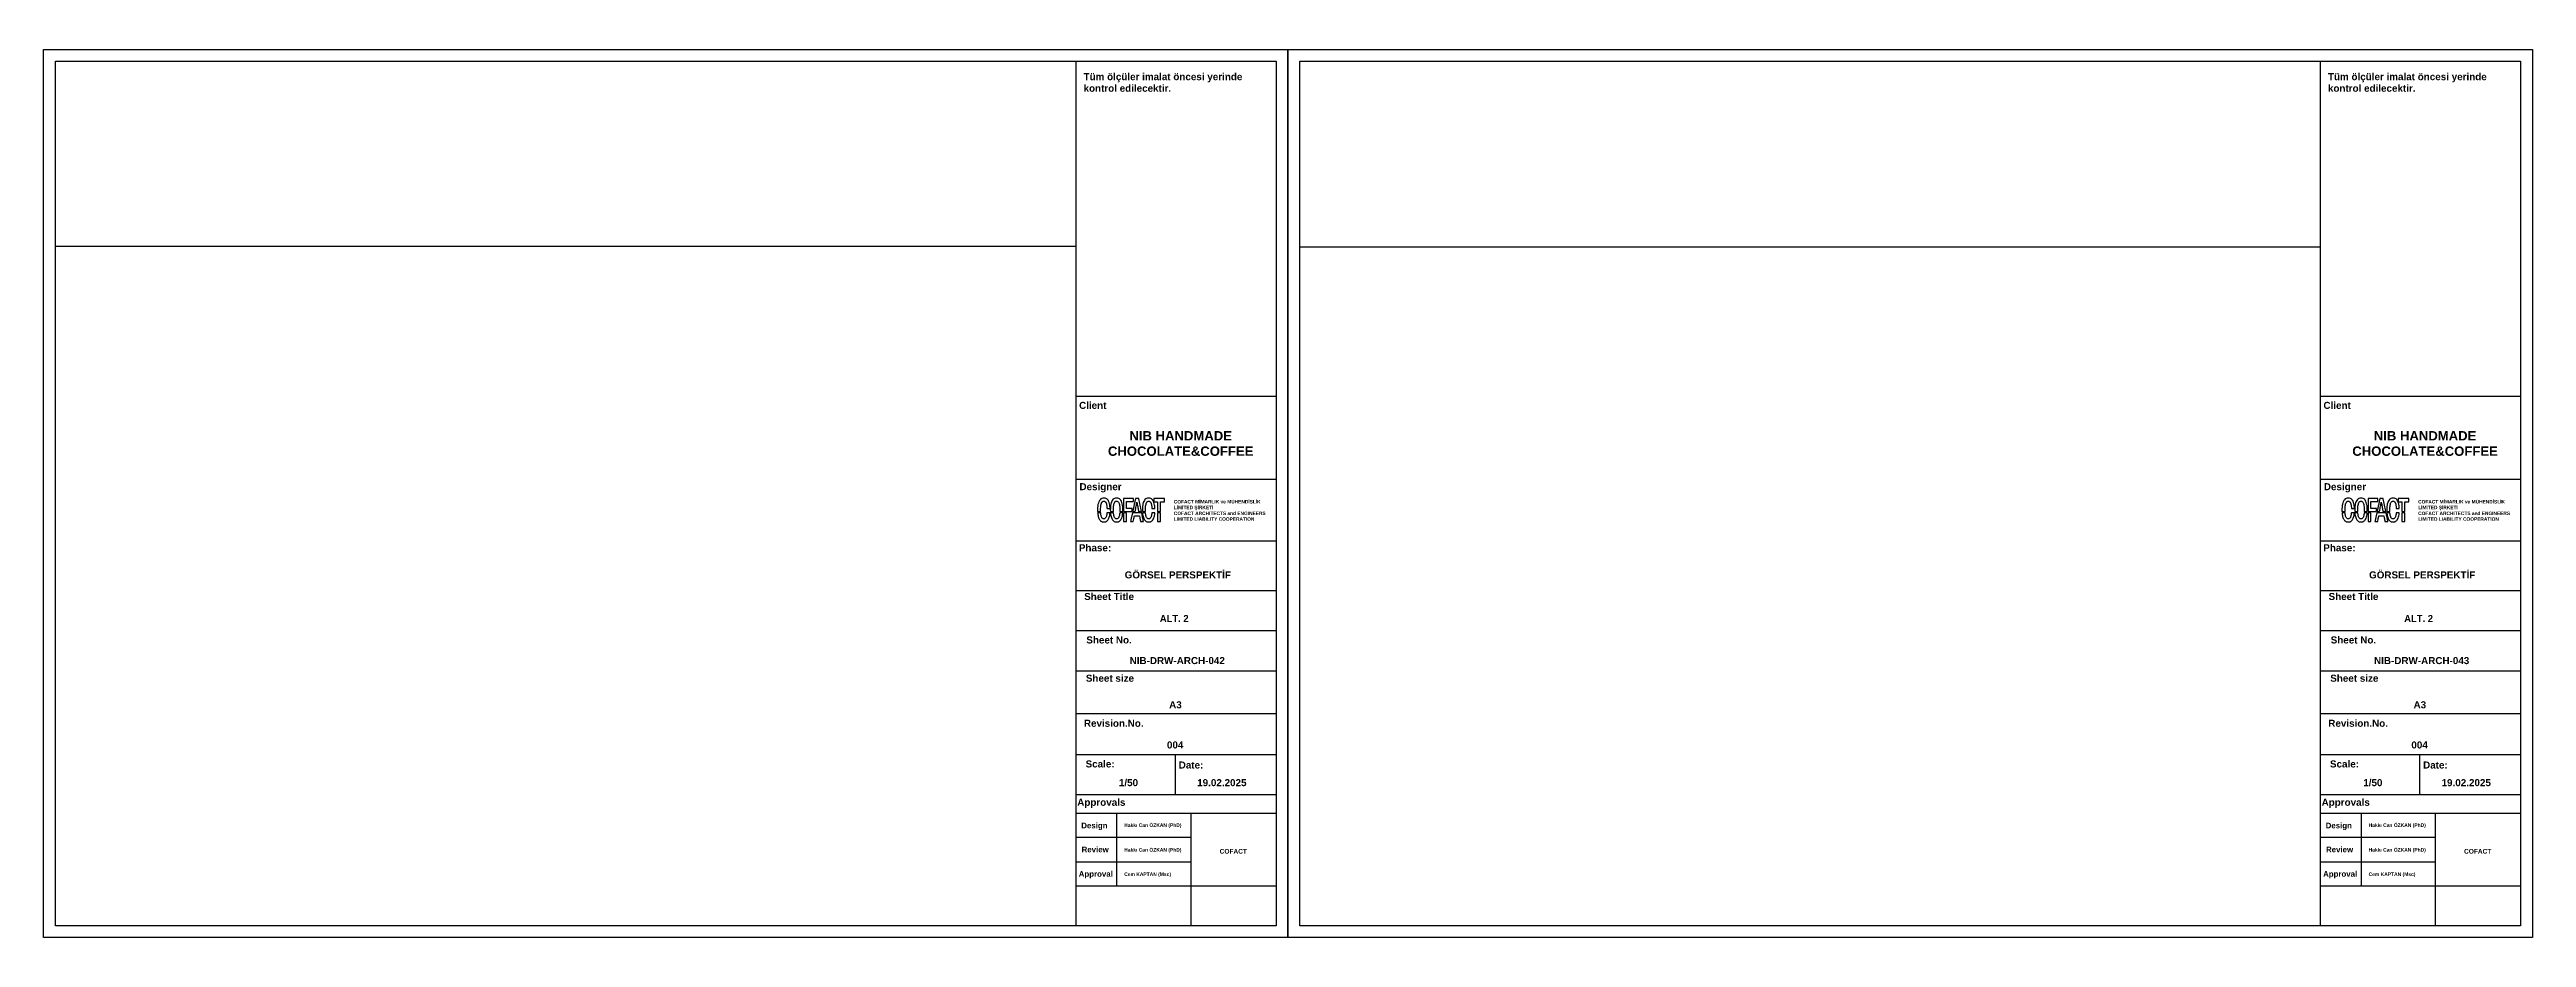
# Model space of a CAD drawing. Header units: millimetres. Extents: x 933584 to 974011, y 4545988 to 4553664.
# Drawn here: x 963521 to 967701, y 4546464 to 4547964 of the extents above; entities that cross this region are included whole.
import ezdxf

# ---------------------------------------------------------------- set-up
doc = ezdxf.new("R2010")
doc.units = ezdxf.units.MM
doc.layers.get('0').update_dxf_attribs({"color": 255})
doc.styles.add('Century Gothic_B_3', font='GOTHICB.TTF', dxfattribs={"height": 4})
picture_1 = doc.add_image_def('image9.png', size_in_pixel=(1440, 960))
picture_2 = doc.add_image_def('image10.png', size_in_pixel=(2560, 1705))

msp = doc.modelspace()

# ---------------------------------------------------------------- linework, layer by layer
at = {"color": 0}
for p, q in [((965591.47, 4547377.52), (965253.42, 4547377.52)), ((965591.47, 4547377.52), (965253.42, 4547377.52)), ((967691.47, 4547377.52), (967353.42, 4547377.52)), ((967691.47, 4547377.52), (967353.42, 4547377.52)), ((965591.47, 4547237.54), (965253.42, 4547237.54)), ((965591.47, 4547237.54), (965253.42, 4547237.54)), ((965591.47, 4547237.54), (965253.42, 4547237.54)), ((965591.47, 4547237.54), (965253.42, 4547237.54)), ((967691.47, 4547237.54), (967353.42, 4547237.54)), ((967691.47, 4547237.54), (967353.42, 4547237.54)), ((967691.47, 4547237.54), (967353.42, 4547237.54)), ((967691.47, 4547237.54), (967353.42, 4547237.54)), ((965591.47, 4547133.48), (965253.42, 4547133.48)), ((967691.47, 4547133.48), (967353.42, 4547133.48)), ((965253.42, 4547050.2), (965591.47, 4547050.2)), ((967353.42, 4547050.2), (967691.47, 4547050.2)), ((965591.47, 4546981.8), (965253.42, 4546981.8)), ((967691.47, 4546981.8), (967353.42, 4546981.8)), ((965591.47, 4546913.84), (965253.42, 4546913.84)), ((967691.47, 4546913.84), (967353.42, 4546913.84)), ((965591.47, 4546841.62), (965253.42, 4546841.62)), ((967691.47, 4546841.62), (967353.42, 4546841.62)), ((965591.47, 4546772.61), (965253.42, 4546772.61)), ((965420.89, 4546772.61), (965420.89, 4546704.89)), ((967691.47, 4546772.61), (967353.42, 4546772.61)), ((967520.89, 4546772.61), (967520.89, 4546704.89)), ((965591.47, 4546704.89), (965253.42, 4546704.89)), ((965591.47, 4546673.56), (965253.42, 4546673.56)), ((965322.27, 4546673.56), (965322.27, 4546550.8)), ((965447.26, 4546673.56), (965447.26, 4546599.96)), ((967691.47, 4546704.89), (967353.42, 4546704.89)), ((967691.47, 4546673.56), (967353.42, 4546673.56)), ((967422.27, 4546673.56), (967422.27, 4546550.8)), ((967547.26, 4546673.56), (967547.26, 4546599.96)), ((965253.42, 4546633.42), (965447.26, 4546633.42)), ((967353.42, 4546633.42), (967547.26, 4546633.42)), ((965253.42, 4546591.71), (965447.26, 4546591.71)), ((965447.26, 4546599.96), (965447.26, 4546483.84)), ((967353.42, 4546591.71), (967547.26, 4546591.71)), ((967547.26, 4546599.96), (967547.26, 4546483.84)), ((965591.47, 4546550.8), (965253.42, 4546550.8)), ((967691.47, 4546550.8), (967353.42, 4546550.8))]:
    msp.add_line(p, q, dxfattribs=at)
for points in [[(963511.47, 4547963.85), (965611.47, 4547963.85), (965611.47, 4546463.85), (963511.47, 4546463.85)], [(963531.47, 4547943.85), (965591.47, 4547943.85), (965591.47, 4546483.85), (963531.47, 4546483.85)], [(965611.47, 4547963.85), (967711.47, 4547963.85), (967711.47, 4546463.85), (965611.47, 4546463.85)], [(965631.47, 4547943.85), (967691.47, 4547943.85), (967691.47, 4546483.85), (965631.47, 4546483.85)], [(965334.1, 4547194.48), (965334.1, 4547183.34), (965341.16, 4547183.34), (965348.22, 4547183.34), (965348.22, 4547185.98), (965348.22, 4547188.61), (965343.64, 4547188.61), (965339.07, 4547188.61), (965339.07, 4547194.43), (965339.07, 4547200.24), (965344.79, 4547200.24), (965350.5, 4547200.24), (965350.5, 4547202.93), (965350.5, 4547205.61), (965342.3, 4547205.61), (965334.1, 4547205.61)], [(965334.1, 4547173.84), (965334.1, 4547166.34), (965336.56, 4547166.36), (965339.02, 4547166.39), (965339.04, 4547173.87), (965339.07, 4547181.35), (965336.58, 4547181.35), (965334.1, 4547181.35)], [(965384.91, 4547202.78), (965384.91, 4547199.95), (965388.14, 4547199.95), (965391.37, 4547199.95), (965391.37, 4547191.64), (965391.37, 4547183.34), (965393.86, 4547183.34), (965396.34, 4547183.34), (965396.34, 4547191.64), (965396.34, 4547199.95), (965399.62, 4547199.95), (965402.9, 4547199.95), (965402.9, 4547202.78), (965402.9, 4547205.61), (965393.91, 4547205.61), (965384.91, 4547205.61)], [(965391.39, 4547173.87), (965391.42, 4547166.39), (965393.88, 4547166.36), (965396.34, 4547166.33), (965396.34, 4547173.84), (965396.34, 4547181.35), (965393.86, 4547181.35), (965391.37, 4547181.35)], [(967434.1, 4547194.48), (967434.1, 4547183.34), (967441.16, 4547183.34), (967448.22, 4547183.34), (967448.22, 4547185.98), (967448.22, 4547188.61), (967443.64, 4547188.61), (967439.07, 4547188.61), (967439.07, 4547194.43), (967439.07, 4547200.24), (967444.79, 4547200.24), (967450.5, 4547200.24), (967450.5, 4547202.93), (967450.5, 4547205.61), (967442.3, 4547205.61), (967434.1, 4547205.61)], [(967434.1, 4547173.84), (967434.1, 4547166.34), (967436.56, 4547166.36), (967439.02, 4547166.39), (967439.04, 4547173.87), (967439.07, 4547181.35), (967436.58, 4547181.35), (967434.1, 4547181.35)], [(967484.91, 4547202.78), (967484.91, 4547199.95), (967488.14, 4547199.95), (967491.37, 4547199.95), (967491.37, 4547191.64), (967491.37, 4547183.34), (967493.86, 4547183.34), (967496.34, 4547183.34), (967496.34, 4547191.64), (967496.34, 4547199.95), (967499.62, 4547199.95), (967502.9, 4547199.95), (967502.9, 4547202.78), (967502.9, 4547205.61), (967493.91, 4547205.61), (967484.91, 4547205.61)], [(967491.39, 4547173.87), (967491.42, 4547166.39), (967493.88, 4547166.36), (967496.34, 4547166.33), (967496.34, 4547173.84), (967496.34, 4547181.35), (967493.86, 4547181.35), (967491.37, 4547181.35)]]:
    msp.add_lwpolyline(points, close=True, dxfattribs=at)
for points in [[(965253.42, 4547943.86), (965253.42, 4546483.85)], [(967353.42, 4547943.86), (967353.42, 4546483.85)]]:
    msp.add_lwpolyline(points, dxfattribs=at)
for points in [[(965298.75, 4547206.1, 0.11064), (965295.65, 4547204.6, 0.089568), (965293.2, 4547201.82, 0.069833), (965291.45, 4547197.7, 0.037138), (965290.4, 4547192.26, 0.013582), (965290.25, 4547190.61, 0.005436), (965290.14, 4547188.34, 0.005261), (965290.08, 4547186.12, 0.017635), (965290.1, 4547184.66), (965290.17, 4547183.34), (965292.72, 4547183.34), (965295.27, 4547183.34), (965295.28, 4547186.35, -0.01557), (965295.44, 4547190.77, -0.027157), (965295.88, 4547194.4, -0.033018), (965296.57, 4547197.25, -0.079442), (965297.55, 4547199.19, -0.009072), (965297.84, 4547199.58, -0.030827), (965298.05, 4547199.82, -0.031813), (965298.29, 4547200.03, -0.010138), (965298.67, 4547200.31, -0.089655), (965299.42, 4547200.67, -0.05192), (965300.42, 4547200.83, -0.051218), (965301.44, 4547200.78, -0.076363), (965302.3, 4547200.51, -0.070873), (965303.1, 4547199.97, -0.052254), (965303.81, 4547199.17, -0.046256), (965304.42, 4547198.14, -0.033841), (965304.9, 4547196.91, -0.02482), (965305.26, 4547195.51, -0.012371), (965305.59, 4547193.71, -0.011745), (965305.85, 4547191.72, -0.011909), (965306.02, 4547189.73), (965306.09, 4547188.61), (965308.66, 4547188.61), (965311.23, 4547188.61), (965311.23, 4547189.03, 0.020953), (965311.19, 4547189.94, 0.004455), (965311.04, 4547191.52, 0.00493), (965310.86, 4547193.14, 0.011284), (965310.68, 4547194.37, 0.038093), (965309.55, 4547198.88, 0.067383), (965307.87, 4547202.32, 0.083303), (965305.64, 4547204.69, 0.099908), (965302.89, 4547206.02, 0.02201), (965302.45, 4547206.11, 0.020762), (965301.99, 4547206.17, 0.015695), (965301.43, 4547206.2, 0.005906), (965300.65, 4547206.2, 0.00548), (965300.04, 4547206.19, 0.006399), (965299.47, 4547206.17, 0.005718), (965298.99, 4547206.13, 0.038226)], [(965290.3, 4547180.63, 0.025038), (965290.86, 4547176.68, 0.036131), (965291.79, 4547173.27, 0.041565), (965293.04, 4547170.46, 0.063352), (965294.62, 4547168.3, 0.028049), (965295.43, 4547167.53, 0.034689), (965296.27, 4547166.91, 0.034905), (965297.18, 4547166.42, 0.029004), (965298.2, 4547166.03, 0.021923), (965298.68, 4547165.9, 0.031789), (965299.12, 4547165.83, 0.019677), (965299.69, 4547165.8, 0.003659), (965300.74, 4547165.79, 0.003627), (965301.78, 4547165.8, 0.019229), (965302.35, 4547165.83, 0.031747), (965302.77, 4547165.9, 0.024514), (965303.22, 4547166.02, 0.035022), (965304.4, 4547166.5, 0.037328), (965305.46, 4547167.12, 0.037367), (965306.42, 4547167.9, 0.035245), (965307.28, 4547168.83, 0.053473), (965308.66, 4547171, 0.03772), (965309.75, 4547173.68, 0.032588), (965310.56, 4547176.9, 0.021334), (965311.08, 4547180.68), (965311.14, 4547181.35), (965308.56, 4547181.35), (965305.97, 4547181.35), (965305.91, 4547180.68, -0.0074), (965305.81, 4547179.71, -0.005344), (965305.66, 4547178.63, -0.005411), (965305.5, 4547177.6, -0.010609), (965305.34, 4547176.78, -0.034422), (965304.64, 4547174.32, -0.07643), (965303.72, 4547172.62, -0.102726), (965302.52, 4547171.59, -0.109019), (965301.04, 4547171.14, -0.095932), (965299.43, 4547171.33, -0.113527), (965298.11, 4547172.11, -0.092498), (965297.08, 4547173.53, -0.04608), (965296.31, 4547175.63, -0.017297), (965296.02, 4547176.92, -0.007909), (965295.72, 4547178.63, -0.007223), (965295.48, 4547180.29, -0.03219), (965295.42, 4547181.26, 0.402781), (965295.38, 4547181.3, 0.001238), (965294.67, 4547181.33, 0.005463), (965293.83, 4547181.35, 0.003096), (965292.82, 4547181.35), (965290.23, 4547181.35)], [(965320.33, 4547206.1, 0.105194), (965317.36, 4547204.7, 0.087054), (965314.98, 4547202.14, 0.069549), (965313.23, 4547198.38, 0.038701), (965312.13, 4547193.43, 0.014261), (965311.89, 4547191.35, 0.008448), (965311.72, 4547188.85, 0.008433), (965311.64, 4547186.42, 0.018733), (965311.68, 4547184.57), (965311.75, 4547183.34), (965314.3, 4547183.34), (965316.85, 4547183.34), (965316.86, 4547186.35, -0.01557), (965317.01, 4547190.77, -0.027157), (965317.45, 4547194.4, -0.033018), (965318.15, 4547197.25, -0.079442), (965319.12, 4547199.19, -0.009072), (965319.42, 4547199.58, -0.030827), (965319.63, 4547199.82, -0.031813), (965319.87, 4547200.03, -0.010138), (965320.25, 4547200.31, -0.089655), (965321, 4547200.67, -0.05192), (965321.99, 4547200.83, -0.051218), (965323.02, 4547200.78, -0.076363), (965323.88, 4547200.51, -0.136443), (965325.39, 4547199.17, -0.067108), (965326.49, 4547196.83, -0.045937), (965327.23, 4547193.38, -0.018323), (965327.64, 4547188.56, -0.004967), (965327.68, 4547187.58, -0.003937), (965327.7, 4547186.52, -0.00398), (965327.71, 4547185.53, -0.009912), (965327.69, 4547184.81), (965327.63, 4547183.34), (965330.2, 4547183.34), (965332.78, 4547183.34), (965332.84, 4547184.61, 0.018366), (965332.87, 4547186.77, 0.009634), (965332.76, 4547189.46, 0.009631), (965332.55, 4547192.16, 0.017297), (965332.25, 4547194.36, 0.038062), (965331.13, 4547198.88, 0.067387), (965329.45, 4547202.32, 0.08333), (965327.22, 4547204.69, 0.099909), (965324.46, 4547206.02, 0.02201), (965324.02, 4547206.11, 0.020762), (965323.57, 4547206.17, 0.015695), (965323.01, 4547206.2, 0.005906), (965322.22, 4547206.2, 0.00548), (965321.62, 4547206.19, 0.006399), (965321.05, 4547206.17, 0.005718), (965320.57, 4547206.13, 0.038226)], [(965311.87, 4547180.63, 0.025038), (965312.44, 4547176.68, 0.036131), (965313.36, 4547173.27, 0.041565), (965314.62, 4547170.46, 0.063352), (965316.19, 4547168.3, 0.047265), (965317.59, 4547167.07, 0.06438), (965319.06, 4547166.27, 0.06177), (965320.73, 4547165.86, 0.039412), (965322.73, 4547165.77, 0.027569), (965324.15, 4547165.9, 0.048064), (965325.3, 4547166.18, 0.049711), (965326.35, 4547166.67, 0.031882), (965327.45, 4547167.43, 0.081131), (965329.37, 4547169.51, 0.052129), (965330.88, 4547172.42, 0.043307), (965331.98, 4547176.15, 0.026621), (965332.66, 4547180.68), (965332.72, 4547181.35), (965330.14, 4547181.35), (965327.55, 4547181.35), (965327.49, 4547180.68, -0.0074), (965327.38, 4547179.71, -0.005344), (965327.24, 4547178.63, -0.005411), (965327.07, 4547177.6, -0.010609), (965326.92, 4547176.78, -0.034422), (965326.22, 4547174.32, -0.07643), (965325.29, 4547172.62, -0.102726), (965324.1, 4547171.59, -0.109019), (965322.62, 4547171.14, -0.095932), (965321.01, 4547171.33, -0.113527), (965319.69, 4547172.1, -0.092498), (965318.66, 4547173.53, -0.04608), (965317.89, 4547175.63, -0.017297), (965317.6, 4547176.92, -0.007909), (965317.3, 4547178.63, -0.007223), (965317.06, 4547180.29, -0.03219), (965317, 4547181.26, 0.402781), (965316.96, 4547181.3, 0.001238), (965316.24, 4547181.33, 0.005463), (965315.41, 4547181.35, 0.003096), (965314.4, 4547181.35), (965311.8, 4547181.35)], [(965367.66, 4547166.34, 0.0000231), (965366.17, 4547173.77, 0.000048), (965364.77, 4547180.73, 0.022716), (965364.66, 4547181.18, 0.319618), (965364.52, 4547181.29, 0.005635), (965363.47, 4547181.33, 0.005119), (965361.64, 4547181.35, 0.000404), (965356.79, 4547181.35), (965348.96, 4547181.35), (965347.38, 4547174.02, -0.000063), (965346.77, 4547171.2, -0.000102), (965346.25, 4547168.79, -0.000015), (965345.78, 4547166.65, -0.0154076), (965345.7, 4547166.33), (965350.44, 4547166.39), (965351.31, 4547171.11, -0.000258), (965351.65, 4547172.94, -0.000401), (965351.95, 4547174.51, -0.000111), (965352.21, 4547175.88, -0.013635), (965352.24, 4547176.06), (965352.3, 4547176.28), (965356.55, 4547176.28), (965360.79, 4547176.28), (965361.43, 4547172.88, 0.000154), (965361.69, 4547171.46, 0.000145), (965361.96, 4547170.01, 0.000144), (965362.2, 4547168.73, 0.000507), (965362.36, 4547167.9), (965362.66, 4547166.34)], [(965356.52, 4547199.03, 0.0000105), (965357.88, 4547191.73, 0.000084), (965359.08, 4547185.3, 0.003215), (965359.36, 4547183.86), (965359.47, 4547183.34), (965361.85, 4547183.34, 0.001355), (965362.76, 4547183.34, 0.00226), (965363.53, 4547183.35, 0.000206), (965364.21, 4547183.36, 0.409743), (965364.23, 4547183.38, 0.049641), (965364.22, 4547183.44, 0.000001), (965362.04, 4547194.29, 0.000006), (965359.89, 4547204.97, 0.007694), (965359.8, 4547205.39), (965359.75, 4547205.61), (965356.99, 4547205.61), (965354.23, 4547205.61), (965353.51, 4547202.31, -0.000077), (965352.13, 4547195.94, -0.000085), (965350.8, 4547189.78, -0.000009), (965349.51, 4547183.86, -0.006923), (965349.44, 4547183.57), (965349.39, 4547183.34), (965353.6, 4547183.34, 0.0001427), (965353.89, 4547184.92, 0.00034), (965354.15, 4547186.29, 0.000221), (965354.44, 4547187.87, -0.000266), (965355.27, 4547192.37, -0.000578), (965355.92, 4547195.83, -0.0000869)], [(965374.42, 4547206.1, 0.105194), (965371.45, 4547204.7, 0.087054), (965369.07, 4547202.14, 0.069549), (965367.32, 4547198.38, 0.038701), (965366.22, 4547193.43, 0.014261), (965365.99, 4547191.35, 0.008448), (965365.82, 4547188.85, 0.008433), (965365.73, 4547186.42, 0.018733), (965365.77, 4547184.57), (965365.84, 4547183.34), (965368.39, 4547183.34), (965370.94, 4547183.34), (965370.95, 4547186.35, -0.01557), (965371.1, 4547190.76, -0.027157), (965371.54, 4547194.4, -0.033018), (965372.24, 4547197.25, -0.079442), (965373.21, 4547199.19, -0.009072), (965373.51, 4547199.58, -0.030827), (965373.72, 4547199.82, -0.031813), (965373.96, 4547200.03, -0.010138), (965374.34, 4547200.31, -0.089655), (965375.09, 4547200.67, -0.05192), (965376.09, 4547200.83, -0.051218), (965377.11, 4547200.78, -0.076363), (965377.97, 4547200.51, -0.070873), (965378.77, 4547199.97, -0.052254), (965379.48, 4547199.17, -0.046256), (965380.08, 4547198.14, -0.033841), (965380.56, 4547196.91, -0.02482), (965380.93, 4547195.51, -0.012371), (965381.26, 4547193.71, -0.011745), (965381.52, 4547191.72, -0.011909), (965381.69, 4547189.73), (965381.75, 4547188.61), (965384.32, 4547188.61), (965386.9, 4547188.61), (965386.9, 4547189.03, 0.020953), (965386.86, 4547189.94, 0.004455), (965386.71, 4547191.52, 0.00493), (965386.52, 4547193.14, 0.011284), (965386.34, 4547194.37, 0.038093), (965385.22, 4547198.88, 0.067383), (965383.54, 4547202.32, 0.083303), (965381.31, 4547204.69, 0.099908), (965378.55, 4547206.02, 0.02201), (965378.11, 4547206.11, 0.020762), (965377.66, 4547206.17, 0.015695), (965377.1, 4547206.2, 0.005906), (965376.32, 4547206.2, 0.00548), (965375.71, 4547206.19, 0.006399), (965375.14, 4547206.17, 0.005718), (965374.66, 4547206.13, 0.038226)], [(965365.96, 4547180.63, 0.025038), (965366.53, 4547176.68, 0.036131), (965367.45, 4547173.27, 0.041565), (965368.71, 4547170.46, 0.063352), (965370.28, 4547168.3, 0.047265), (965371.68, 4547167.07, 0.06438), (965373.15, 4547166.27, 0.06177), (965374.82, 4547165.86, 0.039412), (965376.83, 4547165.77, 0.027569), (965378.25, 4547165.9, 0.048064), (965379.39, 4547166.18, 0.049711), (965380.44, 4547166.67, 0.031882), (965381.54, 4547167.43, 0.081131), (965383.46, 4547169.51, 0.052129), (965384.97, 4547172.42, 0.043307), (965386.07, 4547176.15, 0.026621), (965386.75, 4547180.68), (965386.81, 4547181.35), (965384.23, 4547181.35), (965381.64, 4547181.35), (965381.58, 4547180.68, -0.0074), (965381.47, 4547179.71, -0.005344), (965381.33, 4547178.63, -0.005411), (965381.17, 4547177.6, -0.010609), (965381.01, 4547176.78, -0.034422), (965380.31, 4547174.32, -0.07643), (965379.38, 4547172.62, -0.102726), (965378.19, 4547171.59, -0.109019), (965376.71, 4547171.14, -0.095932), (965375.1, 4547171.33, -0.113527), (965373.78, 4547172.1, -0.092498), (965372.75, 4547173.53, -0.04608), (965371.98, 4547175.63, -0.017297), (965371.69, 4547176.92, -0.007909), (965371.39, 4547178.63, -0.007223), (965371.15, 4547180.29, -0.03219), (965371.09, 4547181.26, 0.402781), (965371.05, 4547181.3, 0.001238), (965370.34, 4547181.33, 0.005463), (965369.5, 4547181.35, 0.003096), (965368.49, 4547181.35), (965365.9, 4547181.35)], [(967398.75, 4547206.1, 0.11064), (967395.65, 4547204.6, 0.089568), (967393.2, 4547201.82, 0.069833), (967391.45, 4547197.7, 0.037138), (967390.4, 4547192.26, 0.013582), (967390.25, 4547190.61, 0.005436), (967390.14, 4547188.34, 0.005261), (967390.08, 4547186.12, 0.017635), (967390.1, 4547184.66), (967390.17, 4547183.34), (967392.72, 4547183.34), (967395.27, 4547183.34), (967395.28, 4547186.35, -0.01557), (967395.44, 4547190.77, -0.027157), (967395.88, 4547194.4, -0.033018), (967396.57, 4547197.25, -0.079442), (967397.55, 4547199.19, -0.009072), (967397.84, 4547199.58, -0.030827), (967398.05, 4547199.82, -0.031813), (967398.29, 4547200.03, -0.010138), (967398.67, 4547200.31, -0.089655), (967399.42, 4547200.67, -0.05192), (967400.42, 4547200.83, -0.051218), (967401.44, 4547200.78, -0.076363), (967402.3, 4547200.51, -0.070873), (967403.1, 4547199.97, -0.052254), (967403.81, 4547199.17, -0.046256), (967404.42, 4547198.14, -0.033841), (967404.9, 4547196.91, -0.02482), (967405.26, 4547195.51, -0.012371), (967405.59, 4547193.71, -0.011745), (967405.85, 4547191.72, -0.011909), (967406.02, 4547189.73), (967406.09, 4547188.61), (967408.66, 4547188.61), (967411.23, 4547188.61), (967411.23, 4547189.03, 0.020953), (967411.19, 4547189.94, 0.004455), (967411.04, 4547191.52, 0.00493), (967410.86, 4547193.14, 0.011284), (967410.68, 4547194.37, 0.038093), (967409.55, 4547198.88, 0.067383), (967407.87, 4547202.32, 0.083303), (967405.64, 4547204.69, 0.099908), (967402.89, 4547206.02, 0.02201), (967402.45, 4547206.11, 0.020762), (967401.99, 4547206.17, 0.015695), (967401.43, 4547206.2, 0.005906), (967400.65, 4547206.2, 0.00548), (967400.04, 4547206.19, 0.006399), (967399.47, 4547206.17, 0.005718), (967398.99, 4547206.13, 0.038226)], [(967390.3, 4547180.63, 0.025038), (967390.86, 4547176.68, 0.036131), (967391.79, 4547173.27, 0.041565), (967393.04, 4547170.46, 0.063352), (967394.62, 4547168.3, 0.028049), (967395.43, 4547167.53, 0.034689), (967396.27, 4547166.91, 0.034905), (967397.18, 4547166.42, 0.029004), (967398.2, 4547166.03, 0.021923), (967398.68, 4547165.9, 0.031789), (967399.12, 4547165.83, 0.019677), (967399.69, 4547165.8, 0.003659), (967400.74, 4547165.79, 0.003627), (967401.78, 4547165.8, 0.019229), (967402.35, 4547165.83, 0.031747), (967402.77, 4547165.9, 0.024514), (967403.22, 4547166.02, 0.035022), (967404.4, 4547166.5, 0.037328), (967405.46, 4547167.12, 0.037367), (967406.42, 4547167.9, 0.035245), (967407.28, 4547168.83, 0.053473), (967408.66, 4547171, 0.03772), (967409.75, 4547173.68, 0.032588), (967410.56, 4547176.9, 0.021334), (967411.08, 4547180.68), (967411.14, 4547181.35), (967408.56, 4547181.35), (967405.97, 4547181.35), (967405.91, 4547180.68, -0.0074), (967405.81, 4547179.71, -0.005344), (967405.66, 4547178.63, -0.005411), (967405.5, 4547177.6, -0.010609), (967405.34, 4547176.78, -0.034422), (967404.64, 4547174.32, -0.07643), (967403.72, 4547172.62, -0.102726), (967402.52, 4547171.59, -0.109019), (967401.04, 4547171.14, -0.095932), (967399.43, 4547171.33, -0.113527), (967398.11, 4547172.11, -0.092498), (967397.08, 4547173.53, -0.04608), (967396.31, 4547175.63, -0.017297), (967396.02, 4547176.92, -0.007909), (967395.72, 4547178.63, -0.007223), (967395.48, 4547180.29, -0.03219), (967395.42, 4547181.26, 0.402781), (967395.38, 4547181.3, 0.001238), (967394.67, 4547181.33, 0.005463), (967393.83, 4547181.35, 0.003096), (967392.82, 4547181.35), (967390.23, 4547181.35)], [(967420.33, 4547206.1, 0.105194), (967417.36, 4547204.7, 0.087054), (967414.98, 4547202.14, 0.069549), (967413.23, 4547198.38, 0.038701), (967412.13, 4547193.43, 0.014261), (967411.89, 4547191.35, 0.008448), (967411.72, 4547188.85, 0.008433), (967411.64, 4547186.42, 0.018733), (967411.68, 4547184.57), (967411.75, 4547183.34), (967414.3, 4547183.34), (967416.85, 4547183.34), (967416.86, 4547186.35, -0.01557), (967417.01, 4547190.77, -0.027157), (967417.45, 4547194.4, -0.033018), (967418.15, 4547197.25, -0.079442), (967419.12, 4547199.19, -0.009072), (967419.42, 4547199.58, -0.030827), (967419.63, 4547199.82, -0.031813), (967419.87, 4547200.03, -0.010138), (967420.25, 4547200.31, -0.089655), (967421, 4547200.67, -0.05192), (967421.99, 4547200.83, -0.051218), (967423.02, 4547200.78, -0.076363), (967423.88, 4547200.51, -0.136443), (967425.39, 4547199.17, -0.067108), (967426.49, 4547196.83, -0.045937), (967427.23, 4547193.38, -0.018323), (967427.64, 4547188.56, -0.004967), (967427.68, 4547187.58, -0.003937), (967427.7, 4547186.52, -0.00398), (967427.71, 4547185.53, -0.009912), (967427.69, 4547184.81), (967427.63, 4547183.34), (967430.2, 4547183.34), (967432.78, 4547183.34), (967432.84, 4547184.61, 0.018366), (967432.87, 4547186.77, 0.009634), (967432.76, 4547189.46, 0.009631), (967432.55, 4547192.16, 0.017297), (967432.25, 4547194.36, 0.038062), (967431.13, 4547198.88, 0.067387), (967429.45, 4547202.32, 0.08333), (967427.22, 4547204.69, 0.099909), (967424.46, 4547206.02, 0.02201), (967424.02, 4547206.11, 0.020762), (967423.57, 4547206.17, 0.015695), (967423.01, 4547206.2, 0.005906), (967422.22, 4547206.2, 0.00548), (967421.62, 4547206.19, 0.006399), (967421.05, 4547206.17, 0.005718), (967420.57, 4547206.13, 0.038226)], [(967411.87, 4547180.63, 0.025038), (967412.44, 4547176.68, 0.036131), (967413.36, 4547173.27, 0.041565), (967414.62, 4547170.46, 0.063352), (967416.19, 4547168.3, 0.047265), (967417.59, 4547167.07, 0.06438), (967419.06, 4547166.27, 0.06177), (967420.73, 4547165.86, 0.039412), (967422.73, 4547165.77, 0.027569), (967424.15, 4547165.9, 0.048064), (967425.3, 4547166.18, 0.049711), (967426.35, 4547166.67, 0.031882), (967427.45, 4547167.43, 0.081131), (967429.37, 4547169.51, 0.052129), (967430.88, 4547172.42, 0.043307), (967431.98, 4547176.15, 0.026621), (967432.66, 4547180.68), (967432.72, 4547181.35), (967430.14, 4547181.35), (967427.55, 4547181.35), (967427.49, 4547180.68, -0.0074), (967427.38, 4547179.71, -0.005344), (967427.24, 4547178.63, -0.005411), (967427.07, 4547177.6, -0.010609), (967426.92, 4547176.78, -0.034422), (967426.22, 4547174.32, -0.07643), (967425.29, 4547172.62, -0.102726), (967424.1, 4547171.59, -0.109019), (967422.62, 4547171.14, -0.095932), (967421.01, 4547171.33, -0.113527), (967419.69, 4547172.1, -0.092498), (967418.66, 4547173.53, -0.04608), (967417.89, 4547175.63, -0.017297), (967417.6, 4547176.92, -0.007909), (967417.3, 4547178.63, -0.007223), (967417.06, 4547180.29, -0.03219), (967417, 4547181.26, 0.402781), (967416.96, 4547181.3, 0.001238), (967416.24, 4547181.33, 0.005463), (967415.41, 4547181.35, 0.003096), (967414.4, 4547181.35), (967411.8, 4547181.35)], [(967467.66, 4547166.34, 0.0000231), (967466.17, 4547173.77, 0.000048), (967464.77, 4547180.73, 0.022716), (967464.66, 4547181.18, 0.319618), (967464.52, 4547181.29, 0.005635), (967463.47, 4547181.33, 0.005119), (967461.64, 4547181.35, 0.000404), (967456.79, 4547181.35), (967448.96, 4547181.35), (967447.38, 4547174.02, -0.000063), (967446.77, 4547171.2, -0.000102), (967446.25, 4547168.79, -0.000015), (967445.78, 4547166.65, -0.0154076), (967445.7, 4547166.33), (967450.44, 4547166.39), (967451.31, 4547171.11, -0.000258), (967451.65, 4547172.94, -0.000401), (967451.95, 4547174.51, -0.000111), (967452.21, 4547175.88, -0.013635), (967452.24, 4547176.06), (967452.3, 4547176.28), (967456.55, 4547176.28), (967460.79, 4547176.28), (967461.43, 4547172.88, 0.000154), (967461.69, 4547171.46, 0.000145), (967461.96, 4547170.01, 0.000144), (967462.2, 4547168.73, 0.000507), (967462.36, 4547167.9), (967462.66, 4547166.34)], [(967456.52, 4547199.03, 0.0000105), (967457.88, 4547191.73, 0.000084), (967459.08, 4547185.3, 0.003215), (967459.36, 4547183.86), (967459.47, 4547183.34), (967461.85, 4547183.34, 0.001355), (967462.76, 4547183.34, 0.00226), (967463.53, 4547183.35, 0.000206), (967464.21, 4547183.36, 0.409743), (967464.23, 4547183.38, 0.049641), (967464.22, 4547183.44, 0.000001), (967462.04, 4547194.29, 0.000006), (967459.89, 4547204.97, 0.007694), (967459.8, 4547205.39), (967459.75, 4547205.61), (967456.99, 4547205.61), (967454.23, 4547205.61), (967453.51, 4547202.31, -0.000077), (967452.13, 4547195.94, -0.000085), (967450.8, 4547189.78, -0.000009), (967449.51, 4547183.86, -0.006923), (967449.44, 4547183.57), (967449.39, 4547183.34), (967453.6, 4547183.34, 0.0001427), (967453.89, 4547184.92, 0.00034), (967454.15, 4547186.29, 0.000221), (967454.44, 4547187.87, -0.000266), (967455.27, 4547192.37, -0.000578), (967455.92, 4547195.83, -0.0000869)], [(967474.42, 4547206.1, 0.105194), (967471.45, 4547204.7, 0.087054), (967469.07, 4547202.14, 0.069549), (967467.32, 4547198.38, 0.038701), (967466.22, 4547193.43, 0.014261), (967465.99, 4547191.35, 0.008448), (967465.82, 4547188.85, 0.008433), (967465.73, 4547186.42, 0.018733), (967465.77, 4547184.57), (967465.84, 4547183.34), (967468.39, 4547183.34), (967470.94, 4547183.34), (967470.95, 4547186.35, -0.01557), (967471.1, 4547190.76, -0.027157), (967471.54, 4547194.4, -0.033018), (967472.24, 4547197.25, -0.079442), (967473.21, 4547199.19, -0.009072), (967473.51, 4547199.58, -0.030827), (967473.72, 4547199.82, -0.031813), (967473.96, 4547200.03, -0.010138), (967474.34, 4547200.31, -0.089655), (967475.09, 4547200.67, -0.05192), (967476.09, 4547200.83, -0.051218), (967477.11, 4547200.78, -0.076363), (967477.97, 4547200.51, -0.070873), (967478.77, 4547199.97, -0.052254), (967479.48, 4547199.17, -0.046256), (967480.08, 4547198.14, -0.033841), (967480.56, 4547196.91, -0.02482), (967480.93, 4547195.51, -0.012371), (967481.26, 4547193.71, -0.011745), (967481.52, 4547191.72, -0.011909), (967481.69, 4547189.73), (967481.75, 4547188.61), (967484.32, 4547188.61), (967486.9, 4547188.61), (967486.9, 4547189.03, 0.020953), (967486.86, 4547189.94, 0.004455), (967486.71, 4547191.52, 0.00493), (967486.52, 4547193.14, 0.011284), (967486.34, 4547194.37, 0.038093), (967485.22, 4547198.88, 0.067383), (967483.54, 4547202.32, 0.083303), (967481.31, 4547204.69, 0.099908), (967478.55, 4547206.02, 0.02201), (967478.11, 4547206.11, 0.020762), (967477.66, 4547206.17, 0.015695), (967477.1, 4547206.2, 0.005906), (967476.32, 4547206.2, 0.00548), (967475.71, 4547206.19, 0.006399), (967475.14, 4547206.17, 0.005718), (967474.66, 4547206.13, 0.038226)], [(967465.96, 4547180.63, 0.025038), (967466.53, 4547176.68, 0.036131), (967467.45, 4547173.27, 0.041565), (967468.71, 4547170.46, 0.063352), (967470.28, 4547168.3, 0.047265), (967471.68, 4547167.07, 0.06438), (967473.15, 4547166.27, 0.06177), (967474.82, 4547165.86, 0.039412), (967476.83, 4547165.77, 0.027569), (967478.25, 4547165.9, 0.048064), (967479.39, 4547166.18, 0.049711), (967480.44, 4547166.67, 0.031882), (967481.54, 4547167.43, 0.081131), (967483.46, 4547169.51, 0.052129), (967484.97, 4547172.42, 0.043307), (967486.07, 4547176.15, 0.026621), (967486.75, 4547180.68), (967486.81, 4547181.35), (967484.23, 4547181.35), (967481.64, 4547181.35), (967481.58, 4547180.68, -0.0074), (967481.47, 4547179.71, -0.005344), (967481.33, 4547178.63, -0.005411), (967481.17, 4547177.6, -0.010609), (967481.01, 4547176.78, -0.034422), (967480.31, 4547174.32, -0.07643), (967479.38, 4547172.62, -0.102726), (967478.19, 4547171.59, -0.109019), (967476.71, 4547171.14, -0.095932), (967475.1, 4547171.33, -0.113527), (967473.78, 4547172.1, -0.092498), (967472.75, 4547173.53, -0.04608), (967471.98, 4547175.63, -0.017297), (967471.69, 4547176.92, -0.007909), (967471.39, 4547178.63, -0.007223), (967471.15, 4547180.29, -0.03219), (967471.09, 4547181.26, 0.402781), (967471.05, 4547181.3, 0.001238), (967470.34, 4547181.33, 0.005463), (967469.5, 4547181.35, 0.003096), (967468.49, 4547181.35), (967465.9, 4547181.35)]]:
    msp.add_lwpolyline(points, format="xyb", close=True, dxfattribs=at)

# ---------------------------------------------------------------- texts
at = {"color": 0, "attachment_point": 1, "line_spacing_factor": 0.984502, "style": 'Century Gothic_B_3'}
for s, insert, char_height, width in [('\\pxql;{\\fArial|b1|i0|c0|p34;Tüm ölçüler imalat öncesi yerinde kontrol edilecektir.}', (965266.46, 4547923.88), 11.9034, 324.3298), ('\\pxql;{\\fArial|b1|i0|c0|p34;Tüm ölçüler imalat öncesi yerinde kontrol edilecektir.}', (967366.46, 4547923.88), 11.9034, 324.3298), ('\\pxqr;{\\fArial|b1|i0|c0|p34;Client}', (964716.91, 4547368.66), 11.9034, 588.1338), ('\\pxqr;{\\fArial|b1|i0|c0|p34;Client}', (966816.91, 4547368.66), 11.9034, 588.1338), ('\\pxqc;{\\fArial|b1|i0|c0|p34;NIB HANDMADE CHOCOLATE&COFFEE}', (965266.92, 4547319.26), 15.8192, 326.8702), ('\\pxqc;{\\fArial|b1|i0|c0|p34;NIB HANDMADE CHOCOLATE&COFFEE}', (967366.92, 4547319.26), 15.8192, 326.8702), ('\\pxqr;{\\fArial|b1|i0|c0|p34;Designer}', (964742.59, 4547231.33), 11.9034, 588.1338), ('\\pxqr;{\\fArial|b1|i0|c0|p34;Designer}', (966842.59, 4547231.33), 11.9034, 588.1338), ('{\\fFranklin Gothic Medium|b1|i0|c162|p34;COFACT MİMARLIK ve MÜHENDİSLİK}\\P{\\fFranklin Gothic Medium|b1|i0|c162|p34;LİMİTED ŞİRKETİ}', (965418.78, 4547202.86), 5.8729, 228.8091), ('\\pxql;{\\fFranklin Gothic Book|b1|i0|c162|p34;COFACT ARCHITECTS and ENGINEERS\\PLIMITED LIABILITY COOPERATION}', (965418.78, 4547183.27), 5.8729, 228.8091), ('{\\fFranklin Gothic Medium|b1|i0|c162|p34;COFACT MİMARLIK ve MÜHENDİSLİK}\\P{\\fFranklin Gothic Medium|b1|i0|c162|p34;LİMİTED ŞİRKETİ}', (967518.78, 4547202.86), 5.8729, 228.8091), ('\\pxql;{\\fFranklin Gothic Book|b1|i0|c162|p34;COFACT ARCHITECTS and ENGINEERS\\PLIMITED LIABILITY COOPERATION}', (967518.78, 4547183.27), 5.8729, 228.8091), ('\\pxqr;{\\fArial|b1|i0|c0|p34;Phase:}', (964724.92, 4547128.14), 11.9034, 588.1338), ('\\pxqr;{\\fArial|b1|i0|c0|p34;Phase:}', (966824.92, 4547128.14), 11.9034, 588.1338), ('\\pxqr;{\\fArial|b1|i0|c0|p34;Sheet Title}', (964763.47, 4547045.84), 11.9034, 588.1338), ('\\pxqr;{\\fArial|b1|i0|c0|p34;GÖRSEL PERSPEKTİF}', (964926.95, 4547082.3), 11.9034, 588.1338), ('\\pxqr;{\\fArial|b1|i0|c0|p34;Sheet Title}', (966863.47, 4547045.84), 11.9034, 588.1338), ('\\pxqr;{\\fArial|b1|i0|c0|p34;GÖRSEL PERSPEKTİF}', (967026.95, 4547082.3), 11.9034, 588.1338), ('\\pxi-2,l3,qr,t3;ALT. 2', (964855.66, 4547008.69), 11.9034, 588.1338), ('\\pxi-2,l3,qr,t3;ALT. 2', (966955.66, 4547008.69), 11.9034, 588.1338), ('\\pxqr;{\\fArial|b1|i0|c0|p34;Sheet No.}', (964759.68, 4546972.41), 11.9034, 588.1338), ('\\pxqr;{\\fArial|b1|i0|c0|p34;Sheet No.}', (966859.68, 4546972.41), 11.9034, 588.1338), ('\\pxqr;{\\fArial|b1|i0|c0|p34;NIB-DRW-ARCH-042}', (964916.83, 4546937.56), 11.9034, 588.1338), ('\\pxqr;{\\fArial|b1|i0|c0|p34;NIB-DRW-ARCH-043}', (967016.83, 4546937.56), 11.9034, 588.1338), ('\\pxqr;{\\fArial|b1|i0|c0|p34;Sheet size}', (964763.52, 4546907.76), 11.9034, 588.1338), ('\\pxqr;{\\fArial|b1|i0|c0|p34;Sheet size}', (966863.52, 4546907.76), 11.9034, 588.1338), ('\\pxqr;{\\fArial|b1|i0|c0|p34;A3}', (964844.02, 4546862.96), 11.9034, 588.1338), ('\\pxqr;{\\fArial|b1|i0|c0|p34;A3}', (966944.02, 4546862.96), 11.9034, 588.1338), ('\\pxqr;{\\fArial|b1|i0|c0|p34;Revision.No.}', (964779.63, 4546831.68), 11.9034, 588.1338), ('\\pxqr;{\\fArial|b1|i0|c0|p34;00\\fArial|b1|i0|c162|p34;4}', (964846.83, 4546795.04), 11.9034, 588.1338), ('\\pxqr;{\\fArial|b1|i0|c0|p34;Revision.No.}', (966879.63, 4546831.68), 11.9034, 588.1338), ('\\pxqr;{\\fArial|b1|i0|c0|p34;00\\fArial|b1|i0|c162|p34;4}', (966946.83, 4546795.04), 11.9034, 588.1338), ('\\pxqr;{\\fArial|b1|i0|c0|p34;Scale:}', (964730.75, 4546762.99), 11.9034, 588.1338), ('\\pxqr;{\\fArial|b1|i0|c0|p34;Date:}', (964880.47, 4546761.2), 11.9034, 588.1338), ('\\pxqr;{\\fArial|b1|i0|c0|p34;Scale:}', (966830.75, 4546762.99), 11.9034, 588.1338), ('\\pxqr;{\\fArial|b1|i0|c0|p34;Date:}', (966980.47, 4546761.2), 11.9034, 588.1338), ('\\pxqr;{\\fArial|b1|i0|c0|p34;1/50}', (964770.29, 4546731.37), 11.9034, 588.1338), ('\\pxqr;{\\fArial|b1|i0|c162|p34;19\\fArial|b1|i0|c0|p34;.02.202\\fArial|b1|i0|c162|p34;5}', (964953.31, 4546731.37), 11.9034, 588.1338), ('\\pxqr;{\\fArial|b1|i0|c0|p34;1/50}', (966870.29, 4546731.37), 11.9034, 588.1338), ('\\pxqr;{\\fArial|b1|i0|c162|p34;19\\fArial|b1|i0|c0|p34;.02.202\\fArial|b1|i0|c162|p34;5}', (967053.31, 4546731.37), 11.9034, 588.1338), ('\\pxqr;{\\fArial|b1|i0|c0|p34;Approvals}', (964748.97, 4546698.22), 11.9034, 588.1338), ('\\pxqr;{\\fArial|b1|i0|c0|p34;Approvals}', (966848.97, 4546698.22), 11.9034, 588.1338), ('\\pxqr;{\\fArial|b1|i0|c0|p34;Design}', (964718.77, 4546657.79), 9.5085, 588.1338), ('{\\fArial|b1|i0|c0|p34;\\W9.71336;   }{\\fArial|b1|i0|c0|p34;Hakkı Can ÖZKAN (PhD)}', (965267.8, 4546656.61), 5.9517, 163.4351), ('\\pxqr;{\\fArial|b1|i0|c0|p34;Design}', (966818.77, 4546657.79), 9.5085, 588.1338), ('{\\fArial|b1|i0|c0|p34;\\W9.71336;   }{\\fArial|b1|i0|c0|p34;Hakkı Can ÖZKAN (PhD)}', (967367.8, 4546656.61), 5.9517, 163.4351), ('\\pxqr;{\\fArial|b1|i0|c0|p34;Review}', (964720.84, 4546617.27), 9.5085, 588.1338), ('{\\fArial|b1|i0|c0|p34;\\W9.71336;   }{\\fArial|b1|i0|c0|p34;Hakkı Can ÖZKAN (PhD)}', (965267.8, 4546614.9), 5.9517, 163.4351), ('\\pxqc;{\\fArial|b1|i0|c0|p34;COFACT}', (965355.71, 4546613.42), 7.9096, 326.8702), ('\\pxqr;{\\fArial|b1|i0|c0|p34;Review}', (966820.84, 4546617.27), 9.5085, 588.1338), ('{\\fArial|b1|i0|c0|p34;\\W9.71336;   }{\\fArial|b1|i0|c0|p34;Hakkı Can ÖZKAN (PhD)}', (967367.8, 4546614.9), 5.9517, 163.4351), ('\\pxqc;{\\fArial|b1|i0|c0|p34;COFACT}', (967455.71, 4546613.42), 7.9096, 326.8702), ('\\pxqr;{\\fArial|b1|i0|c0|p34;Approval}', (964727.75, 4546575.99), 9.5085, 588.1338), ('{\\W9.71336;\\fArial|b1|i0|c0|p34;   \\W1;Cem KAPTAN (Msc)}', (965267.8, 4546573.69), 5.9517, 163.4351), ('\\pxqr;{\\fArial|b1|i0|c0|p34;Approval}', (966827.75, 4546575.99), 9.5085, 588.1338), ('{\\W9.71336;\\fArial|b1|i0|c0|p34;   \\W1;Cem KAPTAN (Msc)}', (967367.8, 4546573.69), 5.9517, 163.4351)]:
    msp.add_mtext(s, dxfattribs=dict(at, insert=insert, char_height=char_height, width=width))

# ---------------------------------------------------------------- pictures from other files: only their frames are drawn
image = msp.add_image(picture_1, insert=(963531.47, 4546483.85), size_in_units=(1721.95, 1147.97), rotation=0)
image.dxf.flags = 7
image = msp.add_image(picture_2, insert=(965631.47, 4546483.85), size_in_units=(1721.95, 1146.85), rotation=0)
image.dxf.flags = 7

doc.saveas('drawing.dxf')
